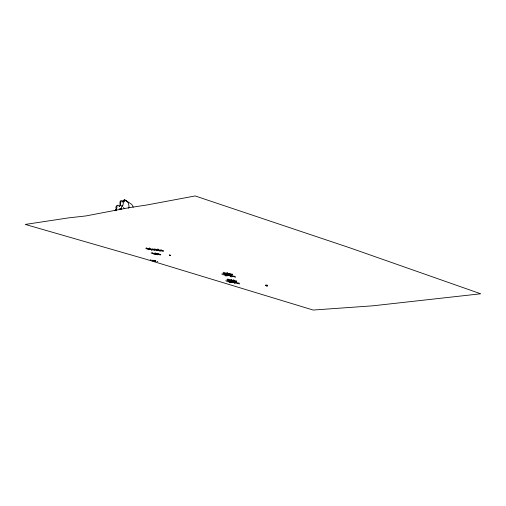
<?xml version="1.0" encoding="UTF-8"?>
<svg xmlns="http://www.w3.org/2000/svg" width="506" height="506" viewBox="0 0 506 506"><rect width="100%" height="100%" fill="white"/><g stroke="black" fill="none" stroke-linecap="round" stroke-linejoin="round"><path stroke-width="0.76" d="M267.168 285.08L267.162 285.656L266.143 285.789M155.007 260.356L154.925 260.862M225.259 273.417L225.802 274.088L230.129 273.379M160.535 250.704L160.022 251.362L157.847 248.889M155.298 260.862L153.697 260.52M155.355 260.824L153.432 260.716L153.331 260.223M155.374 260.887L155.253 261.305L154.931 260.868M266.479 284.935L266.314 285.479L266.801 285.928M128.486 208.194L129.03 206.258L128.353 202.95L126.215 200.604L124.697 200.161M120.947 209.667L121.997 205.284L122.439 206.549L122.945 205.246L123.73 200.484L124.033 201.881L124.514 200.351L124.9 199.946L125.21 200.351M265.922 284.91L265.631 285.447L267.332 285.953M234.145 280.115L229.819 280.817L229.3 280.533M152.078 250.065L151.642 250.375L149.466 247.896M119.397 206.701L120.023 205.619L120.023 201.628L120.858 201.015M158.89 253.449L158.34 253.892L154.115 254.316L153.552 253.772M119.669 209.629L121.566 208.51M152.629 260.868L152.211 260.83M232.083 280.552L233.437 279.919M232.456 274.935L225.923 275.953L225.006 275.599M236.473 281.665L229.939 282.683L229.022 282.329M153.052 248.832L148.448 249.698L147.942 249.344M161.433 249.819L156.828 250.685L156.322 250.331M114.799 210.654L116.247 210.11M119.138 209.022L121.301 208.213M156.36 254.126L157.733 253.651M155.323 249.774L146.67 248.876L145.734 248.25M163.704 250.767L155.057 249.869L154.115 249.237M227.985 274.941L229.294 275.561L230.799 275.125M232.671 274.208L224.031 273.265L223.178 272.816M236.688 280.944L228.048 280.001L227.194 279.546M160.453 254.986L152.774 253.114L151.952 252.361M152.268 260.229L151.813 260.204M232.134 274.79L224.481 272.778L223.734 272.209M236.15 281.526L228.497 279.508L227.751 278.939M170.218 255.214L169.687 255.132M234.866 282.127L233.31 282.291L231.533 280.931M150.914 260.002L150.181 259.806M160.832 254.448L152.179 253.525L151.155 252.943M157.796 261.608L156.86 261.33M231.153 277.003L227.384 273.55M235.163 283.733L231.685 280.906L231.362 280.02M117.272 206.005L116.703 205.961L115.792 207.049L116.216 208.738L115.14 210.806M170.471 255.328L169.44 255.024M235.22 276.377L223.291 274.739L221.729 274.012M265.751 285.618L267.674 285.877L267.585 285.264M239.237 283.107L227.308 281.469L225.739 280.741M121.87 202.046L122.768 201.85L122.534 201.306L123.211 200.515L124.362 200.015L125.646 200.294L131.832 204.468L133.249 207.175M163.387 251.387L155.506 249.376L154.773 248.743M155.007 250.4L147.126 248.389L146.392 247.757M155.671 260.685C155.215 259.704 155.215 261.811 154.077 261.039L154.052 260.59M235.632 277.206L223.962 274.005L222.678 273.215M239.648 283.936L227.978 280.741L226.694 279.945M169.466 255.113L170.212 255.334M157.575 254.847L155.26 253.253L155.102 252.665M229.25 274.695L226.954 272.639M233.266 281.431L230.97 279.369M228.105 274.657L229.294 275.561M127.069 201.394L127.506 201.805M227.093 272.785L228.067 273.822M126.399 201.268L124.444 199.921L122.952 200.661L122.99 201.609L122.193 201.704C120.365 198.004 120.011 203.962 120.472 205.132L119.41 206.416L118.018 205.196L116.981 205.619L116.582 206.657L117.025 207.858L116.007 209.44L116.222 210.211M123.47 207.397L124.305 208.535M129.662 207.593L85.875 215.942L68.746 217.852L25.3 224.43L145.583 259.11L313.176 310.045L372.935 305.807L480.7 293.79L349.583 247.738L195.164 195.955L146.923 204.981L129.662 207.593"/></g></svg>
